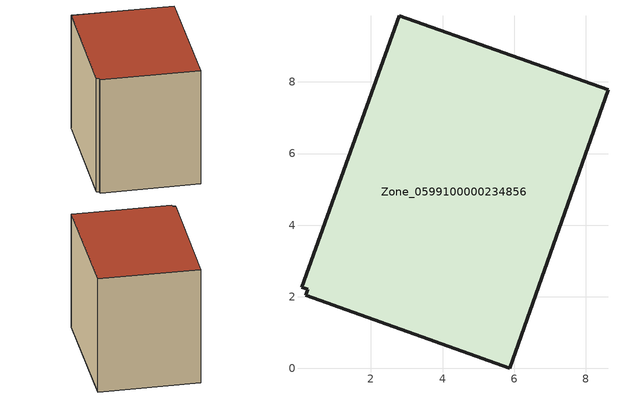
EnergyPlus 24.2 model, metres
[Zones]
Zone_0599100000234856
 floor ground (C_G): 0.23,2.2 0.06,2.26 2.79,9.85 8.62,7.78 5.88,0 0.18,2.04 z0.5
 wall outside (C_F): 5.88,0 8.62,7.78 2.79,9.85 0.06,2.26 0.23,2.2 0.18,2.04 5.88,0 z0.5:8.08
 roof outside (C_R): 0.23,2.2 0.18,2.04 5.88,0 8.62,7.78 2.79,9.85 0.06,2.26 z8.08
[BUILDING]
Pand.0599100000234856: North Axis=0; Terrain=City; Loads Convergence Tolerance Value=0.04; Temperature Convergence Tolerance Value=0.4; Solar Distribution=FullExterior; Maximum Number of Warmup Days=25; Minimum Number of Warmup Days=1
[Site:Location]
Rotterdam.The.Hague.AP_ZH_NLD Design_Conditions: Latitude=51.96; Longitude=4.45; Time Zone=1; Elevation=-4.5
[SITE:GROUNDTEMPERATURE:BUILDINGSURFACE]
18, 18, 18, 18, 18, 18, 18, 18, 18, 18, 18, 18
[MATERIAL] Thermal Absorptance=0.9; Solar Absorptance=0.7; Visible Absorptance=0.7
Name | Roughness | Thickness | Conductivity | Density | Specific Heat
G.TI.1965-1974 | MediumSmooth | 0.15 | 0.882353 | 540 | 1210
F.TI.1965-1974 | Rough | 0.3 | 0.697674 | 1920 | 840
R.TI.1965-1974 | MediumRough | 0.2 | 0.232558 | 1500 | 1000
[CONSTRUCTION]
C_G: G.TI.1965-1974
C_F: F.TI.1965-1974
C_R: R.TI.1965-1974
[ZONE]
Zone_0599100000234856: Type=1; Multiplier=1; Ceiling Height=Autocalculate; Volume=Autocalculate; Floor Area=autocalculate; Part of Total Floor Area=Yes
[ZONEINFILTRATION:DESIGNFLOWRATE]
Infil_Zone_0599100000234856: Zone or ZoneList or Space or SpaceList=Zone_0599100000234856; Schedule=AlwaysOn; Design Flow Rate Calculation Method=Flow/Area; Flow Rate per Floor Area=0.003; Constant Term Coefficient=1; Temperature Term Coefficient=0; Velocity Term Coefficient=0; Velocity Squared Term Coefficient=0
[HVACTEMPLATE:ZONE:IDEALLOADSAIRSYSTEM]
Zone_0599100000234856: Maximum Heating Supply Air Temperature=50; Minimum Cooling Supply Air Temperature=13; Maximum Heating Supply Air Humidity Ratio=0.0156; Minimum Cooling Supply Air Humidity Ratio=0.0077; Heating Limit=NoLimit; Cooling Limit=NoLimit; Dehumidification Control Type=ConstantSensibleHeatRatio; Cooling Sensible Heat Ratio=0.7; Dehumidification Setpoint=60; Humidification Control Type=None; Humidification Setpoint=30; Outdoor Air Method=None; Outdoor Air Flow Rate per Person=0.00944; Outdoor Air Flow Rate per Zone Floor Area=0; Outdoor Air Flow Rate per Zone=0; Demand Controlled Ventilation Type=None; Outdoor Air Economizer Type=NoEconomizer; Heat Recovery Type=None; Sensible Heat Recovery Effectiveness=0.7; Latent Heat Recovery Effectiveness=0.65
[ZONECONTROL:THERMOSTAT]
ThermostatControl_Zone_0599100000234856: Zone or ZoneList=Zone_0599100000234856; Control Type Schedule=DualSetpointControlType; Control 1=Thermostat_Zone_0599100000234856; Temperature Difference Between Cutout And Setpoint=0
[THERMOSTATSETPOINT:DUALSETPOINT]
Thermostat_Zone_0599100000234856: Heating Setpoint Temperature Schedule=HeatingSetpoint_Zone_0599100000234856; Cooling Setpoint Temperature Schedule=CoolingSetpoint_Zone_0599100000234856
[SCHEDULE:COMPACT]
HeatingSetpoint_Zone_0599100000234856: Through: 12/31, For: AllDays, Until: 24:00, 21
CoolingSetpoint_Zone_0599100000234856: Through: 12/31, For: AllDays, Until: 24:00, 24
DualSetpointControlType: Through: 12/31, For: AllDays, Until: 24:00, 4
AlwaysOn: Through: 12/31, For: AllDays, Until: 24:00, 1
